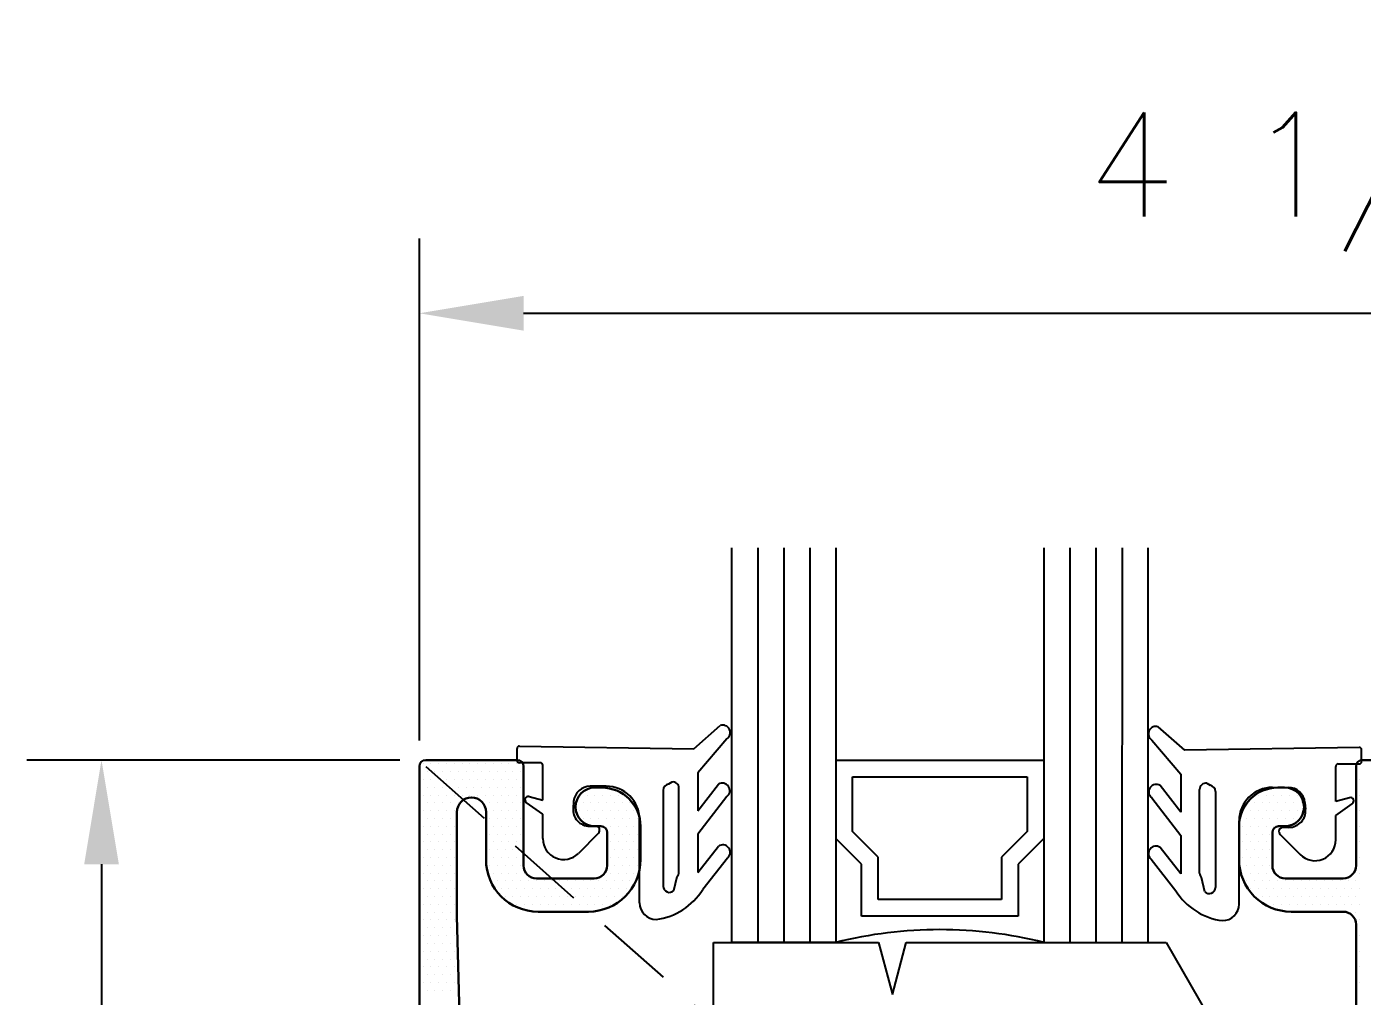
# Model space of a CAD drawing. Header units: inches. Extents: x 3.8 to 36.3, y 0.9 to 43.6.
# Drawn here: x 14.052 to 17.261, y 6.899 to 9.228 of the extents above; entities that cross this region are included whole.
import ezdxf

# ---------------------------------------------------------------- set-up
doc = ezdxf.new("R2010")
doc.units = ezdxf.units.IN
doc.header["$MEASUREMENT"] = 0
doc.linetypes.add('HIDDEN', pattern=[0.375, 0.25, -0.125])
for name, color, linetype in [('R-ANNO-DIMS', 3, 'Continuous'), ('R-SWTS-DET1', 1, 'Continuous'), ('R-SWTS-DET2', 4, 'Continuous'), ('R-SWTS-PAT1', 5, 'Continuous')]:
    doc.layers.add(name, color=color, linetype=linetype)
doc.styles.add('SWTSTEXT', font='romans.shx')
doc.dimstyles.new('SWTSARCH', dxfattribs={"dimtxt": 0.25, "dimasz": 0.25, "dimexe": 0.179688, "dimexo": 0.0625, "dimgap": 0.125, "dimtad": 1, "dimtih": 1, "dimtoh": 1, "dimdec": 4, "dimzin": 4, "dimdsep": 46, "dimlunit": 4, "dimtxsty": 'SWTSTEXT', "dimcen": 0.1875, "dimdle": 0.179688, "dimclrd": 256, "dimclre": 256, "dimclrt": 256, "dimadec": 0, "dimazin": 1, "dimtfac": 1, "dimtdec": 4, "dimtofl": 0, "dimtmove": 0, "dimatfit": 3, "dimfxl": 0, "dimfrac": 2, "dimtolj": 1, "dimtzin": 4, "dimlwd": -1, "dimlwe": -1, "dimarcsym": 0})

# ---------------------------------------------------------------- blocks, each defined once
blk = doc.blocks.new('*D19')
at = {"layer": 'Defpoints', "color": 0}
for p in [(15.0106, 7.4664), (14.2318, 5.4664), (15.0106, 5.4664)]:
    blk.add_point(p, dxfattribs=at)
at = {"layer": 'R-ANNO-DIMS'}
for p, q in [((14.9481, 7.4664), (14.0522, 7.4664)), ((14.2318, 7.2164), (14.2318, 6.7272)), ((14.2318, 5.7164), (14.2318, 6.1796)), ((14.9481, 5.4664), (14.0522, 5.4664))]:
    blk.add_line(p, q, dxfattribs=at)
for points in [[(14.1902, 7.2164), (14.2735, 7.2164), (14.2318, 7.4664)], [(14.1902, 5.7164), (14.2735, 5.7164), (14.2318, 5.4664)]]:
    blk.add_solid(points, dxfattribs=at)
at = {"layer": 'R-ANNO-DIMS', "insert": (14.2318, 6.4534), "char_height": 0.25, "attachment_point": 5, "style": 'SWTSTEXT'}
blk.add_mtext('\\A1;2"', dxfattribs=at)
blk = doc.blocks.new('*D20')
at = {"layer": 'Defpoints', "color": 0}
for p in [(19.4956, 8.5397), (14.9956, 7.4514), (19.4956, 7.4514)]:
    blk.add_point(p, dxfattribs=at)
at = {"layer": 'R-ANNO-DIMS'}
for p, q in [((14.9956, 7.5139), (14.9956, 8.7194)), ((19.4956, 7.5139), (19.4956, 8.7194)), ((15.2456, 8.5397), (19.2456, 8.5397))]:
    blk.add_line(p, q, dxfattribs=at)
for points in [[(15.2456, 8.5814), (15.2456, 8.498), (14.9956, 8.5397)], [(19.2456, 8.5814), (19.2456, 8.498), (19.4956, 8.5397)]]:
    blk.add_solid(points, dxfattribs=at)
at = {"layer": 'R-ANNO-DIMS', "insert": (17.2081, 8.8552), "char_height": 0.25, "attachment_point": 5, "style": 'SWTSTEXT'}
blk.add_mtext('\\A1;4 1/2"', dxfattribs=at)

msp = doc.modelspace()

# ---------------------------------------------------------------- linework, layer by layer
at = {"layer": 'R-SWTS-DET1'}
for p, q in [((15.74584, 7.02844), (15.74585, 7.97625)), ((15.80835, 7.97625), (15.80834, 7.02844)), ((15.87085, 7.97625), (15.87084, 7.02844)), ((15.93335, 7.97625), (15.93334, 7.02843)), ((15.99585, 7.97625), (15.99584, 7.02843)), ((16.49585, 7.97625), (16.49584, 7.02842)), ((16.55835, 7.97625), (16.55834, 7.02842)), ((16.62085, 7.97625), (16.62084, 7.02842)), ((16.68335, 7.97625), (16.68334, 7.02842)), ((16.74584, 7.02842), (16.74585, 7.97625)), ((15.65445, 7.49317), (15.71837, 7.54951)), ((16.8345, 7.49021), (16.77058, 7.54655)), ((15.73378, 7.51744), (15.66451, 7.43573)), ((16.75516, 7.51447), (16.82444, 7.43277)), ((15.22999, 7.46608), (15.22999, 7.49408)), ((15.23599, 7.50008), (15.65445, 7.49317)), ((15.65445, 7.49317), (15.65445, 7.49317)), ((17.25296, 7.49712), (16.8345, 7.49021)), ((16.8345, 7.49021), (16.8345, 7.49021)), ((17.25896, 7.46312), (17.25896, 7.49112)), ((15.28599, 7.46008), (15.23599, 7.46008)), ((15.29199, 7.37021), (15.29199, 7.45408)), ((15.99585, 7.46643), (16.49585, 7.46642)), ((17.19696, 7.36725), (17.19696, 7.45112)), ((17.20296, 7.45712), (17.25296, 7.45712)), ((15.66451, 7.43573), (15.66451, 7.34463)), ((16.03585, 7.295), (16.03585, 7.42643)), ((16.03585, 7.42643), (16.45585, 7.42643)), ((16.45585, 7.42643), (16.45585, 7.29499)), ((16.82444, 7.43277), (16.82444, 7.34167)), ((15.44428, 7.40377), (15.40594, 7.40377)), ((15.66451, 7.34463), (15.71398, 7.40848)), ((16.82444, 7.34167), (16.77497, 7.40552)), ((17.04466, 7.40081), (17.08301, 7.40081)), ((15.29199, 7.33664), (15.25235, 7.36478)), ((15.25905, 7.37904), (15.29199, 7.37021)), ((15.36609, 7.36726), (15.36469, 7.35126)), ((15.73419, 7.37893), (15.66451, 7.28839)), ((16.75476, 7.37597), (16.82444, 7.28543)), ((17.12286, 7.3643), (17.12426, 7.3483)), ((17.22989, 7.37607), (17.19696, 7.36725)), ((17.19696, 7.33368), (17.2366, 7.36182)), ((15.29199, 7.2778), (15.29199, 7.33664)), ((15.52428, 7.12377), (15.52428, 7.32377)), ((16.96466, 7.12081), (16.96466, 7.32081)), ((17.19696, 7.27483), (17.19696, 7.33368)), ((15.4256, 7.2907), (15.37734, 7.24244)), ((15.40454, 7.30777), (15.41853, 7.30777)), ((15.66451, 7.28839), (15.66451, 7.19658)), ((16.09785, 7.233), (16.03585, 7.295)), ((16.45585, 7.29499), (16.39385, 7.23299)), ((16.82444, 7.28543), (16.82444, 7.19362)), ((17.06334, 7.28774), (17.11161, 7.23948)), ((17.08441, 7.30481), (17.07041, 7.30481)), ((15.66451, 7.19658), (15.71374, 7.25963)), ((16.05785, 7.21643), (15.99585, 7.27843)), ((16.49585, 7.27842), (16.43385, 7.21643)), ((16.82444, 7.19362), (16.77521, 7.25666)), ((15.73546, 7.23115), (15.6762, 7.15554)), ((16.09784, 7.13143), (16.09785, 7.233)), ((16.39385, 7.23299), (16.39384, 7.13143)), ((16.75349, 7.22818), (16.81274, 7.15258)), ((16.05784, 7.09143), (16.05785, 7.21643)), ((16.43385, 7.21643), (16.43384, 7.09143)), ((16.39384, 7.13143), (16.09784, 7.13143)), ((16.43384, 7.09143), (16.05784, 7.09143)), ((15.70186, 6.59142), (15.70186, 7.02842)), ((15.70186, 7.02842), (16.09817, 7.02842)), ((15.99584, 7.02843), (15.74584, 7.02844)), ((16.09817, 7.02842), (16.13167, 6.90342)), ((16.13167, 6.90342), (16.16516, 7.02842)), ((16.16516, 7.02842), (16.7893, 7.02842)), ((16.49584, 7.02842), (16.74584, 7.02842)), ((16.7893, 7.02842), (16.95197, 6.74667))]:
    msp.add_line(p, q, dxfattribs=at)
at = {"layer": 'R-SWTS-DET1', "lineweight": 30}
for p, q in [((14.99559, 7.45142), (14.99559, 5.48143)), ((15.23059, 7.46642), (15.01059, 7.46642)), ((15.24559, 7.21342), (15.24559, 7.45142)), ((17.24559, 7.21342), (17.24559, 7.45142)), ((17.26059, 7.46642), (19.48059, 7.46642)), ((15.43359, 7.40042), (15.41709, 7.40042)), ((15.43359, 7.40042), (15.43359, 7.40042)), ((17.05759, 7.40042), (17.07409, 7.40042)), ((15.08559, 7.09142), (15.08559, 7.34171)), ((15.15559, 7.34171), (15.15559, 7.22742)), ((15.41709, 7.30742), (15.43159, 7.30742)), ((15.44659, 7.29242), (15.44659, 7.21342)), ((15.52659, 7.22742), (15.52659, 7.30742)), ((16.96459, 7.22742), (16.96459, 7.30742)), ((17.04459, 7.29242), (17.04459, 7.21342)), ((17.07409, 7.30742), (17.05959, 7.30742)), ((15.41559, 7.18242), (15.27659, 7.18242)), ((17.07559, 7.18242), (17.21459, 7.18242)), ((15.12059, 5.71643), (15.08559, 7.09142)), ((15.28059, 7.10242), (15.40159, 7.10242)), ((17.21459, 7.10242), (17.08959, 7.10242)), ((17.24559, 5.87216), (17.24559, 7.07142))]:
    msp.add_line(p, q, dxfattribs=at)
at = {"layer": 'R-SWTS-DET1', "lineweight": 25}
for p, q in [((15.60189, 7.41381), (15.59397, 7.40885)), ((15.58114, 7.39401), (15.58114, 7.16377)), ((15.61906, 7.19769), (15.61906, 7.39897)), ((16.86988, 7.19473), (16.86988, 7.39601)), ((16.88705, 7.41085), (16.89498, 7.40589)), ((16.90781, 7.39105), (16.90781, 7.16081)), ((15.60674, 7.15317), (15.61467, 7.18708)), ((16.8822, 7.1502), (16.87428, 7.18412))]:
    msp.add_line(p, q, dxfattribs=at)
at = {"layer": 'R-SWTS-DET1'}
for centre, radius, start, end in [((15.72414, 7.53254), 0.01792, 302.543, 108.79118), ((16.76481, 7.52958), 0.01792, 71.20882, 237.457), ((15.23599, 7.49408), 0.006, 90, 180), ((17.25296, 7.49112), 0.006, 0, 90), ((15.23599, 7.46608), 0.006, 180, 270), ((15.28599, 7.45408), 0.006, 0, 90), ((17.20296, 7.45112), 0.006, 90, 180), ((17.25296, 7.46312), 0.006, 270, 360), ((15.40594, 7.36377), 0.04, 90, 175), ((15.44428, 7.32377), 0.08, 0, 90), ((15.7233, 7.39317), 0.01792, 307.39772, 121.34331), ((16.76564, 7.39021), 0.01792, 58.65669, 232.60228), ((17.04466, 7.32081), 0.08, 90, 180), ((17.08301, 7.36081), 0.04, 5, 90), ((15.25698, 7.37131), 0.008, 75, 234.62612), ((15.40454, 7.34777), 0.04, 175, 270), ((17.08441, 7.34481), 0.04, 270, 5), ((17.23196, 7.36834), 0.008, 305.37388, 105), ((15.41853, 7.29777), 0.01, 315, 90), ((17.07041, 7.29481), 0.01, 90, 225), ((15.34199, 7.2778), 0.05, 180, 315), ((15.724, 7.24493), 0.01792, 309.73715, 124.91198), ((16.76495, 7.24197), 0.01792, 55.08802, 230.26285), ((17.14696, 7.27483), 0.05, 225, 360), ((15.54499, 7.23701), 0.15445, 277.17693, 328.16455), ((15.56428, 7.12377), 0.04, 180, 270), ((16.94396, 7.23405), 0.15445, 211.83545, 262.82307), ((16.92466, 7.12081), 0.04, 270, 0), ((16.24583, 6.03014), 1.02912, 75.93971, 104.05837)]:
    msp.add_arc(centre, radius, start, end, dxfattribs=at)
at = {"layer": 'R-SWTS-DET1', "lineweight": 30}
for centre, radius, start, end in [((15.01059, 7.45142), 0.015, 90, 180), ((15.23059, 7.45142), 0.015, 0, 90), ((17.26059, 7.45142), 0.015, 90, 180), ((15.41709, 7.35392), 0.0465, 90, 270), ((15.43359, 7.30742), 0.093, 0.00006, 90), ((17.05759, 7.30742), 0.093, 90, 179.99994), ((17.07409, 7.35392), 0.0465, 270, 90), ((15.12059, 7.34171), 0.035, 0, 180), ((15.43159, 7.29242), 0.015, 0, 90), ((17.05959, 7.29242), 0.015, 90.00194, 180), ((15.28059, 7.22742), 0.125, 180, 270), ((15.40159, 7.22742), 0.125, 270, 0), ((17.08959, 7.22742), 0.125, 180, 270.00001), ((15.27659, 7.21342), 0.031, 180, 270), ((15.41559, 7.21342), 0.031, 270, 0), ((17.07559, 7.21342), 0.031, 180, 270), ((17.21459, 7.21342), 0.031, 270, 0), ((17.21459, 7.07142), 0.031, 360, 90)]:
    msp.add_arc(centre, radius, start, end, dxfattribs=at)
at = {"layer": 'R-SWTS-DET1', "lineweight": 25}
for centre, start, end in [((15.60406, 7.39897), 360, 98.31643), ((15.59614, 7.39401), 98.31643, 180), ((16.88488, 7.39601), 81.68357, 180), ((16.89281, 7.39105), 360, 81.68357), ((15.60406, 7.19769), 315, 0), ((16.88488, 7.19473), 180, 225), ((15.59614, 7.16377), 180, 315), ((16.89281, 7.16081), 225, 360)]:
    msp.add_arc(centre, 0.015, start, end, dxfattribs=at)
at = {"layer": 'R-SWTS-DET2', "linetype": 'HIDDEN', "ltscale": 0.75}
msp.add_line((15.01059, 7.45142), (17.24559, 5.46643), dxfattribs=at)
at = {"layer": 'R-SWTS-PAT1'}
for p, q in [((15.00449, 7.45744), (15.00449, 7.45744)), ((15.02324, 7.45744), (15.02324, 7.45744)), ((15.04199, 7.45744), (15.04199, 7.45744)), ((15.06074, 7.45744), (15.06074, 7.45744)), ((15.07949, 7.45744), (15.07949, 7.45744)), ((15.09824, 7.45744), (15.09824, 7.45744)), ((15.11699, 7.45744), (15.11699, 7.45744)), ((15.13574, 7.45744), (15.13574, 7.45744)), ((15.15449, 7.45744), (15.15449, 7.45744)), ((15.17324, 7.45744), (15.17324, 7.45744)), ((15.19199, 7.45744), (15.19199, 7.45744)), ((15.21074, 7.45744), (15.21074, 7.45744)), ((15.22949, 7.45744), (15.22949, 7.45744)), ((17.25449, 7.45744), (17.25449, 7.45744)), ((15.00449, 7.41994), (15.00449, 7.41994)), ((15.01386, 7.43869), (15.01386, 7.43869)), ((15.02324, 7.41994), (15.02324, 7.41994)), ((15.03261, 7.43869), (15.03261, 7.43869)), ((15.04199, 7.41994), (15.04199, 7.41994)), ((15.05136, 7.43869), (15.05136, 7.43869)), ((15.06074, 7.41994), (15.06074, 7.41994)), ((15.07011, 7.43869), (15.07011, 7.43869)), ((15.07949, 7.41994), (15.07949, 7.41994)), ((15.08886, 7.43869), (15.08886, 7.43869)), ((15.09824, 7.41994), (15.09824, 7.41994)), ((15.10761, 7.43869), (15.10761, 7.43869)), ((15.11699, 7.41994), (15.11699, 7.41994)), ((15.12636, 7.43869), (15.12636, 7.43869)), ((15.13574, 7.41994), (15.13574, 7.41994)), ((15.14511, 7.43869), (15.14511, 7.43869)), ((15.15449, 7.41994), (15.15449, 7.41994)), ((15.16386, 7.43869), (15.16386, 7.43869)), ((15.17324, 7.41994), (15.17324, 7.41994)), ((15.18261, 7.43869), (15.18261, 7.43869)), ((15.19199, 7.41994), (15.19199, 7.41994)), ((15.20136, 7.43869), (15.20136, 7.43869)), ((15.21074, 7.41994), (15.21074, 7.41994)), ((15.22011, 7.43869), (15.22011, 7.43869)), ((15.22949, 7.41994), (15.22949, 7.41994)), ((15.23886, 7.43869), (15.23886, 7.43869)), ((17.25449, 7.41994), (17.25449, 7.41994)), ((15.00449, 7.38244), (15.00449, 7.38244)), ((15.01386, 7.40119), (15.01386, 7.40119)), ((15.02324, 7.38244), (15.02324, 7.38244)), ((15.03261, 7.40119), (15.03261, 7.40119)), ((15.04199, 7.38244), (15.04199, 7.38244)), ((15.05136, 7.40119), (15.05136, 7.40119)), ((15.06074, 7.38244), (15.06074, 7.38244)), ((15.07011, 7.40119), (15.07011, 7.40119)), ((15.07949, 7.38244), (15.07949, 7.38244)), ((15.08886, 7.40119), (15.08886, 7.40119)), ((15.09824, 7.38244), (15.09824, 7.38244)), ((15.10761, 7.40119), (15.10761, 7.40119)), ((15.11699, 7.38244), (15.11699, 7.38244)), ((15.12636, 7.40119), (15.12636, 7.40119)), ((15.13574, 7.38244), (15.13574, 7.38244)), ((15.14511, 7.40119), (15.14511, 7.40119)), ((15.15449, 7.38244), (15.15449, 7.38244)), ((15.16386, 7.40119), (15.16386, 7.40119)), ((15.17324, 7.38244), (15.17324, 7.38244)), ((15.18261, 7.40119), (15.18261, 7.40119)), ((15.19199, 7.38244), (15.19199, 7.38244)), ((15.20136, 7.40119), (15.20136, 7.40119)), ((15.21074, 7.38244), (15.21074, 7.38244)), ((15.22011, 7.40119), (15.22011, 7.40119)), ((15.22949, 7.38244), (15.22949, 7.38244)), ((15.23886, 7.40119), (15.23886, 7.40119)), ((15.39824, 7.38244), (15.39824, 7.38244)), ((15.41699, 7.38244), (15.41699, 7.38244)), ((15.43574, 7.38244), (15.43574, 7.38244)), ((15.45449, 7.38244), (15.45449, 7.38244)), ((15.47324, 7.38244), (15.47324, 7.38244)), ((17.01074, 7.38244), (17.01074, 7.38244)), ((17.02949, 7.38244), (17.02949, 7.38244)), ((17.04824, 7.38244), (17.04824, 7.38244)), ((17.06699, 7.38244), (17.06699, 7.38244)), ((17.08574, 7.38244), (17.08574, 7.38244)), ((17.10449, 7.38244), (17.10449, 7.38244)), ((17.25449, 7.38244), (17.25449, 7.38244)), ((15.01386, 7.36369), (15.01386, 7.36369)), ((15.03261, 7.36369), (15.03261, 7.36369)), ((15.05136, 7.36369), (15.05136, 7.36369)), ((15.07011, 7.36369), (15.07011, 7.36369)), ((15.08886, 7.36369), (15.08886, 7.36369)), ((15.16386, 7.36369), (15.16386, 7.36369)), ((15.18261, 7.36369), (15.18261, 7.36369)), ((15.20136, 7.36369), (15.20136, 7.36369)), ((15.22011, 7.36369), (15.22011, 7.36369)), ((15.23886, 7.36369), (15.23886, 7.36369)), ((15.38886, 7.36369), (15.38886, 7.36369)), ((15.40761, 7.36369), (15.40761, 7.36369)), ((15.42636, 7.36369), (15.42636, 7.36369)), ((15.44511, 7.36369), (15.44511, 7.36369)), ((15.46386, 7.36369), (15.46386, 7.36369)), ((15.48261, 7.36369), (15.48261, 7.36369)), ((15.50136, 7.36369), (15.50136, 7.36369)), ((17.00136, 7.36369), (17.00136, 7.36369)), ((17.02011, 7.36369), (17.02011, 7.36369)), ((17.03886, 7.36369), (17.03886, 7.36369)), ((17.05761, 7.36369), (17.05761, 7.36369)), ((17.07636, 7.36369), (17.07636, 7.36369)), ((17.09511, 7.36369), (17.09511, 7.36369)), ((17.11386, 7.36369), (17.11386, 7.36369)), ((15.00449, 7.34494), (15.00449, 7.34494)), ((15.01386, 7.32619), (15.01386, 7.32619)), ((15.02324, 7.34494), (15.02324, 7.34494)), ((15.03261, 7.32619), (15.03261, 7.32619)), ((15.04199, 7.34494), (15.04199, 7.34494)), ((15.05136, 7.32619), (15.05136, 7.32619)), ((15.06074, 7.34494), (15.06074, 7.34494)), ((15.07011, 7.32619), (15.07011, 7.32619)), ((15.07949, 7.34494), (15.07949, 7.34494)), ((15.16386, 7.32619), (15.16386, 7.32619)), ((15.17324, 7.34494), (15.17324, 7.34494)), ((15.18261, 7.32619), (15.18261, 7.32619)), ((15.19199, 7.34494), (15.19199, 7.34494)), ((15.20136, 7.32619), (15.20136, 7.32619)), ((15.21074, 7.34494), (15.21074, 7.34494)), ((15.22011, 7.32619), (15.22011, 7.32619)), ((15.22949, 7.34494), (15.22949, 7.34494)), ((15.23886, 7.32619), (15.23886, 7.32619)), ((15.37949, 7.34494), (15.37949, 7.34494)), ((15.38886, 7.32619), (15.38886, 7.32619)), ((15.39824, 7.34494), (15.39824, 7.34494)), ((15.40761, 7.32619), (15.40761, 7.32619)), ((15.41699, 7.34494), (15.41699, 7.34494)), ((15.42636, 7.32619), (15.42636, 7.32619)), ((15.43574, 7.34494), (15.43574, 7.34494)), ((15.44511, 7.32619), (15.44511, 7.32619)), ((15.45449, 7.34494), (15.45449, 7.34494)), ((15.46386, 7.32619), (15.46386, 7.32619)), ((15.47324, 7.34494), (15.47324, 7.34494)), ((15.48261, 7.32619), (15.48261, 7.32619)), ((15.49199, 7.34494), (15.49199, 7.34494)), ((15.50136, 7.32619), (15.50136, 7.32619)), ((15.51074, 7.34494), (15.51074, 7.34494)), ((15.52011, 7.32619), (15.52011, 7.32619)), ((16.97324, 7.34494), (16.97324, 7.34494)), ((16.98261, 7.32619), (16.98261, 7.32619)), ((16.99199, 7.34494), (16.99199, 7.34494)), ((17.00136, 7.32619), (17.00136, 7.32619)), ((17.01074, 7.34494), (17.01074, 7.34494)), ((17.02011, 7.32619), (17.02011, 7.32619)), ((17.02949, 7.34494), (17.02949, 7.34494)), ((17.03886, 7.32619), (17.03886, 7.32619)), ((17.04824, 7.34494), (17.04824, 7.34494)), ((17.05761, 7.32619), (17.05761, 7.32619)), ((17.06699, 7.34494), (17.06699, 7.34494)), ((17.07636, 7.32619), (17.07636, 7.32619)), ((17.08574, 7.34494), (17.08574, 7.34494)), ((17.09511, 7.32619), (17.09511, 7.32619)), ((17.10449, 7.34494), (17.10449, 7.34494)), ((17.25449, 7.34494), (17.25449, 7.34494)), ((15.00449, 7.30744), (15.00449, 7.30744)), ((15.01386, 7.28869), (15.01386, 7.28869)), ((15.02324, 7.30744), (15.02324, 7.30744)), ((15.03261, 7.28869), (15.03261, 7.28869)), ((15.04199, 7.30744), (15.04199, 7.30744)), ((15.05136, 7.28869), (15.05136, 7.28869)), ((15.06074, 7.30744), (15.06074, 7.30744)), ((15.07011, 7.28869), (15.07011, 7.28869)), ((15.07949, 7.30744), (15.07949, 7.30744)), ((15.16386, 7.28869), (15.16386, 7.28869)), ((15.17324, 7.30744), (15.17324, 7.30744)), ((15.18261, 7.28869), (15.18261, 7.28869)), ((15.19199, 7.30744), (15.19199, 7.30744)), ((15.20136, 7.28869), (15.20136, 7.28869)), ((15.21074, 7.30744), (15.21074, 7.30744)), ((15.22011, 7.28869), (15.22011, 7.28869)), ((15.22949, 7.30744), (15.22949, 7.30744)), ((15.23886, 7.28869), (15.23886, 7.28869)), ((15.41699, 7.30744), (15.41699, 7.30744)), ((15.43574, 7.30744), (15.43574, 7.30744)), ((15.45449, 7.30744), (15.45449, 7.30744)), ((15.46386, 7.28869), (15.46386, 7.28869)), ((15.47324, 7.30744), (15.47324, 7.30744)), ((15.48261, 7.28869), (15.48261, 7.28869)), ((15.49199, 7.30744), (15.49199, 7.30744)), ((15.50136, 7.28869), (15.50136, 7.28869)), ((15.51074, 7.30744), (15.51074, 7.30744)), ((15.52011, 7.28869), (15.52011, 7.28869)), ((16.97324, 7.30744), (16.97324, 7.30744)), ((16.98261, 7.28869), (16.98261, 7.28869)), ((16.99199, 7.30744), (16.99199, 7.30744)), ((17.00136, 7.28869), (17.00136, 7.28869)), ((17.01074, 7.30744), (17.01074, 7.30744)), ((17.02011, 7.28869), (17.02011, 7.28869)), ((17.02949, 7.30744), (17.02949, 7.30744)), ((17.03886, 7.28869), (17.03886, 7.28869)), ((17.04824, 7.30744), (17.04824, 7.30744)), ((17.06699, 7.30744), (17.06699, 7.30744)), ((17.25449, 7.30744), (17.25449, 7.30744)), ((15.00449, 7.26994), (15.00449, 7.26994)), ((15.01386, 7.25119), (15.01386, 7.25119)), ((15.02324, 7.26994), (15.02324, 7.26994)), ((15.03261, 7.25119), (15.03261, 7.25119)), ((15.04199, 7.26994), (15.04199, 7.26994)), ((15.05136, 7.25119), (15.05136, 7.25119)), ((15.06074, 7.26994), (15.06074, 7.26994)), ((15.07011, 7.25119), (15.07011, 7.25119)), ((15.07949, 7.26994), (15.07949, 7.26994)), ((15.16386, 7.25119), (15.16386, 7.25119)), ((15.17324, 7.26994), (15.17324, 7.26994)), ((15.18261, 7.25119), (15.18261, 7.25119)), ((15.19199, 7.26994), (15.19199, 7.26994)), ((15.20136, 7.25119), (15.20136, 7.25119)), ((15.21074, 7.26994), (15.21074, 7.26994)), ((15.22011, 7.25119), (15.22011, 7.25119)), ((15.22949, 7.26994), (15.22949, 7.26994)), ((15.23886, 7.25119), (15.23886, 7.25119)), ((15.45449, 7.26994), (15.45449, 7.26994)), ((15.46386, 7.25119), (15.46386, 7.25119)), ((15.47324, 7.26994), (15.47324, 7.26994)), ((15.48261, 7.25119), (15.48261, 7.25119)), ((15.49199, 7.26994), (15.49199, 7.26994)), ((15.50136, 7.25119), (15.50136, 7.25119)), ((15.51074, 7.26994), (15.51074, 7.26994)), ((15.52011, 7.25119), (15.52011, 7.25119)), ((16.97324, 7.26994), (16.97324, 7.26994)), ((16.98261, 7.25119), (16.98261, 7.25119)), ((16.99199, 7.26994), (16.99199, 7.26994)), ((17.00136, 7.25119), (17.00136, 7.25119)), ((17.01074, 7.26994), (17.01074, 7.26994)), ((17.02011, 7.25119), (17.02011, 7.25119)), ((17.02949, 7.26994), (17.02949, 7.26994)), ((17.03886, 7.25119), (17.03886, 7.25119)), ((17.25449, 7.26994), (17.25449, 7.26994)), ((15.00449, 7.23244), (15.00449, 7.23244)), ((15.02324, 7.23244), (15.02324, 7.23244)), ((15.04199, 7.23244), (15.04199, 7.23244)), ((15.06074, 7.23244), (15.06074, 7.23244)), ((15.07949, 7.23244), (15.07949, 7.23244)), ((15.17324, 7.23244), (15.17324, 7.23244)), ((15.19199, 7.23244), (15.19199, 7.23244)), ((15.21074, 7.23244), (15.21074, 7.23244)), ((15.22949, 7.23244), (15.22949, 7.23244)), ((15.45449, 7.23244), (15.45449, 7.23244)), ((15.47324, 7.23244), (15.47324, 7.23244)), ((15.49199, 7.23244), (15.49199, 7.23244)), ((15.51074, 7.23244), (15.51074, 7.23244)), ((16.97324, 7.23244), (16.97324, 7.23244)), ((16.99199, 7.23244), (16.99199, 7.23244)), ((17.01074, 7.23244), (17.01074, 7.23244)), ((17.02949, 7.23244), (17.02949, 7.23244)), ((17.25449, 7.23244), (17.25449, 7.23244)), ((15.00449, 7.19494), (15.00449, 7.19494)), ((15.01386, 7.21369), (15.01386, 7.21369)), ((15.02324, 7.19494), (15.02324, 7.19494)), ((15.03261, 7.21369), (15.03261, 7.21369)), ((15.04199, 7.19494), (15.04199, 7.19494)), ((15.05136, 7.21369), (15.05136, 7.21369)), ((15.06074, 7.19494), (15.06074, 7.19494)), ((15.07011, 7.21369), (15.07011, 7.21369)), ((15.07949, 7.19494), (15.07949, 7.19494)), ((15.16386, 7.21369), (15.16386, 7.21369)), ((15.17324, 7.19494), (15.17324, 7.19494)), ((15.18261, 7.21369), (15.18261, 7.21369)), ((15.19199, 7.19494), (15.19199, 7.19494)), ((15.20136, 7.21369), (15.20136, 7.21369)), ((15.21074, 7.19494), (15.21074, 7.19494)), ((15.22011, 7.21369), (15.22011, 7.21369)), ((15.22949, 7.19494), (15.22949, 7.19494)), ((15.23886, 7.21369), (15.23886, 7.21369)), ((15.24824, 7.19494), (15.24824, 7.19494)), ((15.45449, 7.19494), (15.45449, 7.19494)), ((15.46386, 7.21369), (15.46386, 7.21369)), ((15.47324, 7.19494), (15.47324, 7.19494)), ((15.48261, 7.21369), (15.48261, 7.21369)), ((15.49199, 7.19494), (15.49199, 7.19494)), ((15.50136, 7.21369), (15.50136, 7.21369)), ((15.51074, 7.19494), (15.51074, 7.19494)), ((15.52011, 7.21369), (15.52011, 7.21369)), ((16.97324, 7.19494), (16.97324, 7.19494)), ((16.98261, 7.21369), (16.98261, 7.21369)), ((16.99199, 7.19494), (16.99199, 7.19494)), ((17.00136, 7.21369), (17.00136, 7.21369)), ((17.01074, 7.19494), (17.01074, 7.19494)), ((17.02011, 7.21369), (17.02011, 7.21369)), ((17.02949, 7.19494), (17.02949, 7.19494)), ((17.03886, 7.21369), (17.03886, 7.21369)), ((17.04824, 7.19494), (17.04824, 7.19494)), ((17.25449, 7.19494), (17.25449, 7.19494)), ((15.00449, 7.15744), (15.00449, 7.15744)), ((15.01386, 7.17619), (15.01386, 7.17619)), ((15.02324, 7.15744), (15.02324, 7.15744)), ((15.03261, 7.17619), (15.03261, 7.17619)), ((15.04199, 7.15744), (15.04199, 7.15744)), ((15.05136, 7.17619), (15.05136, 7.17619)), ((15.06074, 7.15744), (15.06074, 7.15744)), ((15.07011, 7.17619), (15.07011, 7.17619)), ((15.07949, 7.15744), (15.07949, 7.15744)), ((15.18261, 7.17619), (15.18261, 7.17619)), ((15.19199, 7.15744), (15.19199, 7.15744)), ((15.20136, 7.17619), (15.20136, 7.17619)), ((15.21074, 7.15744), (15.21074, 7.15744)), ((15.22011, 7.17619), (15.22011, 7.17619)), ((15.22949, 7.15744), (15.22949, 7.15744)), ((15.23886, 7.17619), (15.23886, 7.17619)), ((15.24824, 7.15744), (15.24824, 7.15744)), ((15.25761, 7.17619), (15.25761, 7.17619)), ((15.26699, 7.15744), (15.26699, 7.15744)), ((15.27636, 7.17619), (15.27636, 7.17619)), ((15.28574, 7.15744), (15.28574, 7.15744)), ((15.29511, 7.17619), (15.29511, 7.17619)), ((15.30449, 7.15744), (15.30449, 7.15744)), ((15.31386, 7.17619), (15.31386, 7.17619)), ((15.32324, 7.15744), (15.32324, 7.15744)), ((15.33261, 7.17619), (15.33261, 7.17619)), ((15.34199, 7.15744), (15.34199, 7.15744)), ((15.35136, 7.17619), (15.35136, 7.17619)), ((15.36074, 7.15744), (15.36074, 7.15744)), ((15.37011, 7.17619), (15.37011, 7.17619)), ((15.37949, 7.15744), (15.37949, 7.15744)), ((15.38886, 7.17619), (15.38886, 7.17619)), ((15.39824, 7.15744), (15.39824, 7.15744)), ((15.40761, 7.17619), (15.40761, 7.17619)), ((15.41699, 7.15744), (15.41699, 7.15744)), ((15.42636, 7.17619), (15.42636, 7.17619)), ((15.43574, 7.15744), (15.43574, 7.15744)), ((15.44511, 7.17619), (15.44511, 7.17619)), ((15.45449, 7.15744), (15.45449, 7.15744)), ((15.46386, 7.17619), (15.46386, 7.17619)), ((15.47324, 7.15744), (15.47324, 7.15744)), ((15.48261, 7.17619), (15.48261, 7.17619)), ((15.49199, 7.15744), (15.49199, 7.15744)), ((15.50136, 7.17619), (15.50136, 7.17619)), ((16.98261, 7.17619), (16.98261, 7.17619)), ((16.99199, 7.15744), (16.99199, 7.15744)), ((17.00136, 7.17619), (17.00136, 7.17619)), ((17.01074, 7.15744), (17.01074, 7.15744)), ((17.02011, 7.17619), (17.02011, 7.17619)), ((17.02949, 7.15744), (17.02949, 7.15744)), ((17.03886, 7.17619), (17.03886, 7.17619)), ((17.04824, 7.15744), (17.04824, 7.15744)), ((17.05761, 7.17619), (17.05761, 7.17619)), ((17.06699, 7.15744), (17.06699, 7.15744)), ((17.07636, 7.17619), (17.07636, 7.17619)), ((17.08574, 7.15744), (17.08574, 7.15744)), ((17.09511, 7.17619), (17.09511, 7.17619)), ((17.10449, 7.15744), (17.10449, 7.15744)), ((17.11386, 7.17619), (17.11386, 7.17619)), ((17.12324, 7.15744), (17.12324, 7.15744)), ((17.13261, 7.17619), (17.13261, 7.17619)), ((17.14199, 7.15744), (17.14199, 7.15744)), ((17.15136, 7.17619), (17.15136, 7.17619)), ((17.16074, 7.15744), (17.16074, 7.15744)), ((17.17011, 7.17619), (17.17011, 7.17619)), ((17.17949, 7.15744), (17.17949, 7.15744)), ((17.18886, 7.17619), (17.18886, 7.17619)), ((17.19824, 7.15744), (17.19824, 7.15744)), ((17.20761, 7.17619), (17.20761, 7.17619)), ((17.21699, 7.15744), (17.21699, 7.15744)), ((17.22636, 7.17619), (17.22636, 7.17619)), ((17.23574, 7.15744), (17.23574, 7.15744)), ((17.24511, 7.17619), (17.24511, 7.17619)), ((17.25449, 7.15744), (17.25449, 7.15744)), ((15.01386, 7.13869), (15.01386, 7.13869)), ((15.03261, 7.13869), (15.03261, 7.13869)), ((15.05136, 7.13869), (15.05136, 7.13869)), ((15.07011, 7.13869), (15.07011, 7.13869)), ((15.20136, 7.13869), (15.20136, 7.13869)), ((15.22011, 7.13869), (15.22011, 7.13869)), ((15.23886, 7.13869), (15.23886, 7.13869)), ((15.25761, 7.13869), (15.25761, 7.13869)), ((15.27636, 7.13869), (15.27636, 7.13869)), ((15.29511, 7.13869), (15.29511, 7.13869)), ((15.31386, 7.13869), (15.31386, 7.13869)), ((15.33261, 7.13869), (15.33261, 7.13869)), ((15.35136, 7.13869), (15.35136, 7.13869)), ((15.37011, 7.13869), (15.37011, 7.13869)), ((15.38886, 7.13869), (15.38886, 7.13869)), ((15.40761, 7.13869), (15.40761, 7.13869)), ((15.42636, 7.13869), (15.42636, 7.13869)), ((15.44511, 7.13869), (15.44511, 7.13869)), ((15.46386, 7.13869), (15.46386, 7.13869)), ((15.48261, 7.13869), (15.48261, 7.13869)), ((17.02011, 7.13869), (17.02011, 7.13869)), ((17.03886, 7.13869), (17.03886, 7.13869)), ((17.05761, 7.13869), (17.05761, 7.13869)), ((17.07636, 7.13869), (17.07636, 7.13869)), ((17.09511, 7.13869), (17.09511, 7.13869)), ((17.11386, 7.13869), (17.11386, 7.13869)), ((17.13261, 7.13869), (17.13261, 7.13869)), ((17.15136, 7.13869), (17.15136, 7.13869)), ((17.17011, 7.13869), (17.17011, 7.13869)), ((17.18886, 7.13869), (17.18886, 7.13869)), ((17.20761, 7.13869), (17.20761, 7.13869)), ((17.22636, 7.13869), (17.22636, 7.13869)), ((17.24511, 7.13869), (17.24511, 7.13869)), ((15.00449, 7.11994), (15.00449, 7.11994)), ((15.01386, 7.10119), (15.01386, 7.10119)), ((15.02324, 7.11994), (15.02324, 7.11994)), ((15.03261, 7.10119), (15.03261, 7.10119)), ((15.04199, 7.11994), (15.04199, 7.11994)), ((15.05136, 7.10119), (15.05136, 7.10119)), ((15.06074, 7.11994), (15.06074, 7.11994)), ((15.07011, 7.10119), (15.07011, 7.10119)), ((15.07949, 7.11994), (15.07949, 7.11994)), ((15.22949, 7.11994), (15.22949, 7.11994)), ((15.24824, 7.11994), (15.24824, 7.11994)), ((15.26699, 7.11994), (15.26699, 7.11994)), ((15.28574, 7.11994), (15.28574, 7.11994)), ((15.30449, 7.11994), (15.30449, 7.11994)), ((15.32324, 7.11994), (15.32324, 7.11994)), ((15.34199, 7.11994), (15.34199, 7.11994)), ((15.36074, 7.11994), (15.36074, 7.11994)), ((15.37949, 7.11994), (15.37949, 7.11994)), ((15.39824, 7.11994), (15.39824, 7.11994)), ((15.41699, 7.11994), (15.41699, 7.11994)), ((15.43574, 7.11994), (15.43574, 7.11994)), ((15.45449, 7.11994), (15.45449, 7.11994)), ((17.02949, 7.11994), (17.02949, 7.11994)), ((17.04824, 7.11994), (17.04824, 7.11994)), ((17.06699, 7.11994), (17.06699, 7.11994)), ((17.08574, 7.11994), (17.08574, 7.11994)), ((17.10449, 7.11994), (17.10449, 7.11994)), ((17.12324, 7.11994), (17.12324, 7.11994)), ((17.14199, 7.11994), (17.14199, 7.11994)), ((17.16074, 7.11994), (17.16074, 7.11994)), ((17.17949, 7.11994), (17.17949, 7.11994)), ((17.19824, 7.11994), (17.19824, 7.11994)), ((17.21699, 7.11994), (17.21699, 7.11994)), ((17.22636, 7.10119), (17.22636, 7.10119)), ((17.23574, 7.11994), (17.23574, 7.11994)), ((17.24511, 7.10119), (17.24511, 7.10119)), ((17.25449, 7.11994), (17.25449, 7.11994)), ((15.00449, 7.08244), (15.00449, 7.08244)), ((15.01386, 7.06369), (15.01386, 7.06369)), ((15.02324, 7.08244), (15.02324, 7.08244)), ((15.03261, 7.06369), (15.03261, 7.06369)), ((15.04199, 7.08244), (15.04199, 7.08244)), ((15.05136, 7.06369), (15.05136, 7.06369)), ((15.06074, 7.08244), (15.06074, 7.08244)), ((15.07011, 7.06369), (15.07011, 7.06369)), ((15.07949, 7.08244), (15.07949, 7.08244)), ((17.25449, 7.08244), (17.25449, 7.08244)), ((15.00449, 7.04494), (15.00449, 7.04494)), ((15.02324, 7.04494), (15.02324, 7.04494)), ((15.04199, 7.04494), (15.04199, 7.04494)), ((15.06074, 7.04494), (15.06074, 7.04494)), ((15.07949, 7.04494), (15.07949, 7.04494)), ((17.25449, 7.04494), (17.25449, 7.04494)), ((15.00449, 7.00744), (15.00449, 7.00744)), ((15.01386, 7.02619), (15.01386, 7.02619)), ((15.02324, 7.00744), (15.02324, 7.00744)), ((15.03261, 7.02619), (15.03261, 7.02619)), ((15.04199, 7.00744), (15.04199, 7.00744)), ((15.05136, 7.02619), (15.05136, 7.02619)), ((15.06074, 7.00744), (15.06074, 7.00744)), ((15.07011, 7.02619), (15.07011, 7.02619)), ((15.07949, 7.00744), (15.07949, 7.00744)), ((17.25449, 7.00744), (17.25449, 7.00744)), ((15.00449, 6.96994), (15.00449, 6.96994)), ((15.01386, 6.98869), (15.01386, 6.98869)), ((15.02324, 6.96994), (15.02324, 6.96994)), ((15.03261, 6.98869), (15.03261, 6.98869)), ((15.04199, 6.96994), (15.04199, 6.96994)), ((15.05136, 6.98869), (15.05136, 6.98869)), ((15.06074, 6.96994), (15.06074, 6.96994)), ((15.07011, 6.98869), (15.07011, 6.98869)), ((15.07949, 6.96994), (15.07949, 6.96994)), ((17.25449, 6.96994), (17.25449, 6.96994)), ((15.00449, 6.93244), (15.00449, 6.93244)), ((15.01386, 6.95119), (15.01386, 6.95119)), ((15.02324, 6.93244), (15.02324, 6.93244)), ((15.03261, 6.95119), (15.03261, 6.95119)), ((15.04199, 6.93244), (15.04199, 6.93244)), ((15.05136, 6.95119), (15.05136, 6.95119)), ((15.06074, 6.93244), (15.06074, 6.93244)), ((15.07011, 6.95119), (15.07011, 6.95119)), ((15.07949, 6.93244), (15.07949, 6.93244)), ((15.08886, 6.95119), (15.08886, 6.95119)), ((17.25449, 6.93244), (17.25449, 6.93244)), ((15.01386, 6.91369), (15.01386, 6.91369)), ((15.03261, 6.91369), (15.03261, 6.91369)), ((15.05136, 6.91369), (15.05136, 6.91369)), ((15.07011, 6.91369), (15.07011, 6.91369)), ((15.08886, 6.91369), (15.08886, 6.91369))]:
    msp.add_line(p, q, dxfattribs=at)

# ---------------------------------------------------------------- dimensions: what is measured, and where the dimension line sits
at = {"layer": 'R-ANNO-DIMS'}
dim = msp.add_linear_dim(base=(19.49559, 8.5397), p1=(14.99559, 7.45142), p2=(19.49559, 7.45142), dimstyle='SWTSARCH', dxfattribs=at)
dim.commit()
dim.dimension.update_dxf_attribs({"geometry": '*D20', "text_midpoint": (17.20809, 8.5397), "dimtype": 160})
dim = msp.add_linear_dim(base=(14.23184, 5.46643), p1=(15.01059, 7.46642), p2=(15.01059, 5.46643), angle=90, dimstyle='SWTSARCH', dxfattribs=at)
dim.commit()
dim.dimension.update_dxf_attribs({"geometry": '*D19', "text_midpoint": (14.23184, 6.45341), "dimtype": 160})

doc.saveas('drawing.dxf')
